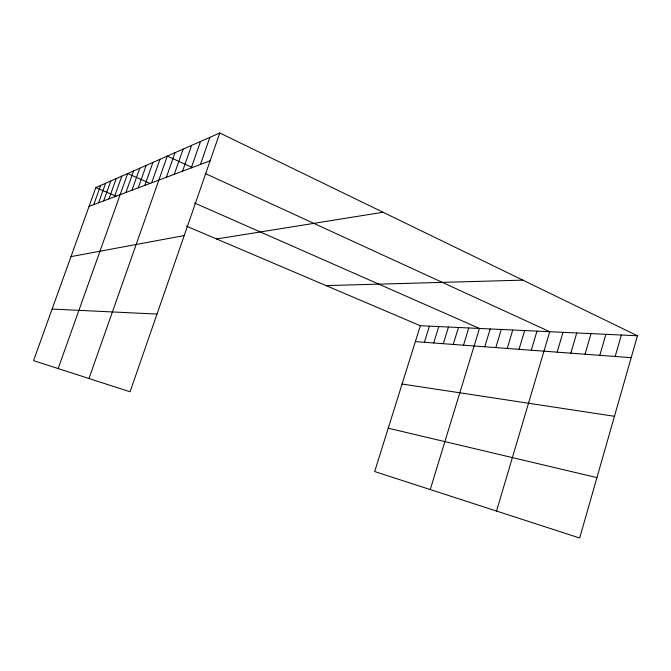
<?xml version="1.0" encoding="UTF-8"?>
<svg xmlns="http://www.w3.org/2000/svg" width="671" height="671" viewBox="0 0 671 671"><rect width="100%" height="100%" fill="white"/><g stroke="black" fill="none" stroke-linecap="round" stroke-linejoin="round"><path stroke-width="1.01" d="M637.45 335.768L579.677 538.016L374.67 471.537L420.331 325.729L637.45 335.768L219.769 132.984L95.836 187.578L33.55 360.629L130.073 391.797L219.769 132.984M615.181 356.469L621.354 335.022M599.807 355.328L605.896 334.309M585.028 354.229L591.034 333.621M570.82 353.172L576.75 332.959M557.14 352.158L562.994 332.321M496.523 511.05L549.742 331.709L205.292 173.529M519.027 349.323L524.655 330.551M531.273 350.228L536.976 331.122M507.217 348.442L512.77 330.006M495.802 347.595L501.296 329.469M484.781 346.773L490.199 328.958M463.502 345.188L468.786 327.968M430.237 489.553L479.471 328.463L194.473 202.961M453.235 344.424L458.461 327.49M433.692 342.973L438.784 326.584M443.305 343.686L448.463 327.029M424.382 342.285L429.415 326.148M200.453 164.445L209.88 137.337M182.571 171.18L191.579 145.397M191.285 167.901L200.495 141.472M166.383 177.27L175.022 152.694M174.275 174.301L183.099 149.138M151.671 182.806L159.958 159.329M88.966 378.519L167.314 156.083L192.51 167.658M131.952 190.228L139.769 168.22M138.243 187.863L146.203 165.385M144.81 185.389L152.929 162.424M114.431 196.821L121.82 176.129M58.151 368.572L127.675 173.546L149.717 183.258M125.93 192.493L133.596 170.937M98.629 202.768L105.624 183.258M103.686 200.864L110.816 180.977M108.954 198.884L116.209 178.603M93.755 204.596L100.633 185.456M89.067 206.366L210.124 160.805M70.983 256.616L184.223 235.555M216.582 238.985L383.032 212.246M326.081 285.603L522.868 280.134M52.112 309.063L157.006 314.078M415.357 341.614L631.193 357.66M402.072 384.022L614.443 416.297M388.241 428.199L596.93 477.609M95.836 187.578L115.949 196.142M186.429 226.144L420.331 325.729"/></g></svg>
